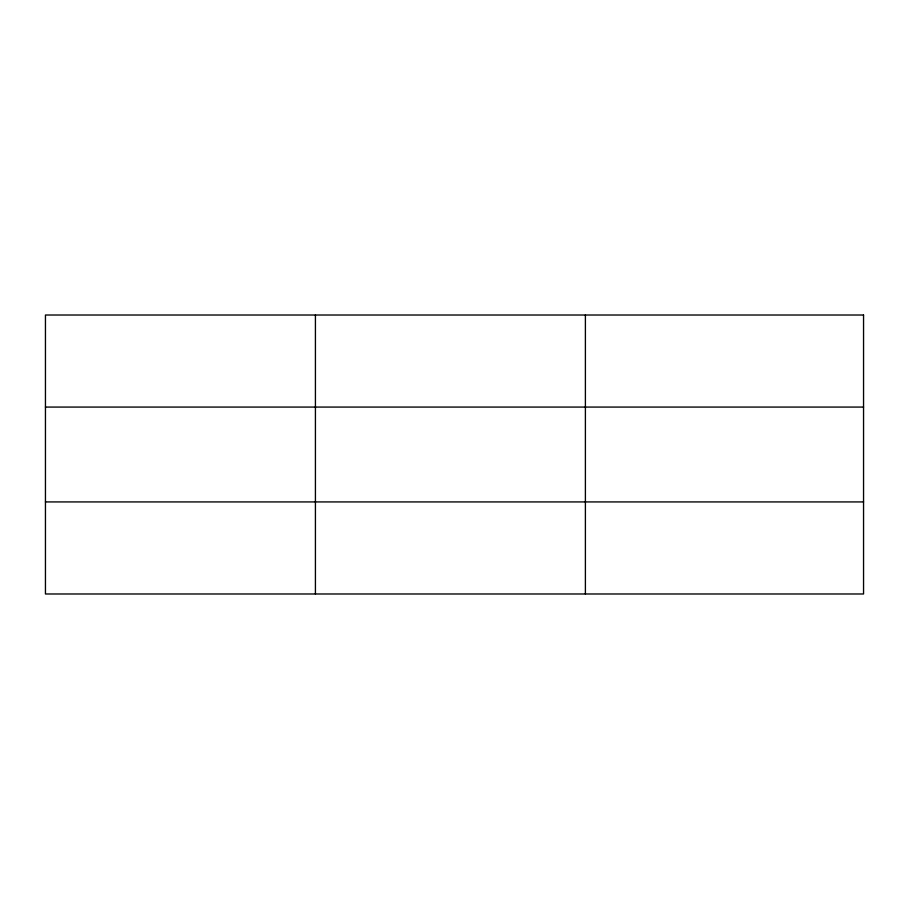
<?xml version="1.0" encoding="UTF-8"?>
<svg xmlns="http://www.w3.org/2000/svg" width="909" height="909" viewBox="0 0 909 909"><rect width="100%" height="100%" fill="white"/><g stroke="black" fill="none" stroke-linecap="round" stroke-linejoin="round"><path stroke-width="1.36" d="M315.423 593.986L315.423 315.014M585.396 593.986L585.396 315.014M45.45 407.073L863.55 407.073M45.45 501.927L863.55 501.927M863.55 315.014L863.55 593.986L45.45 593.986L45.45 315.014L863.55 315.014"/></g></svg>
